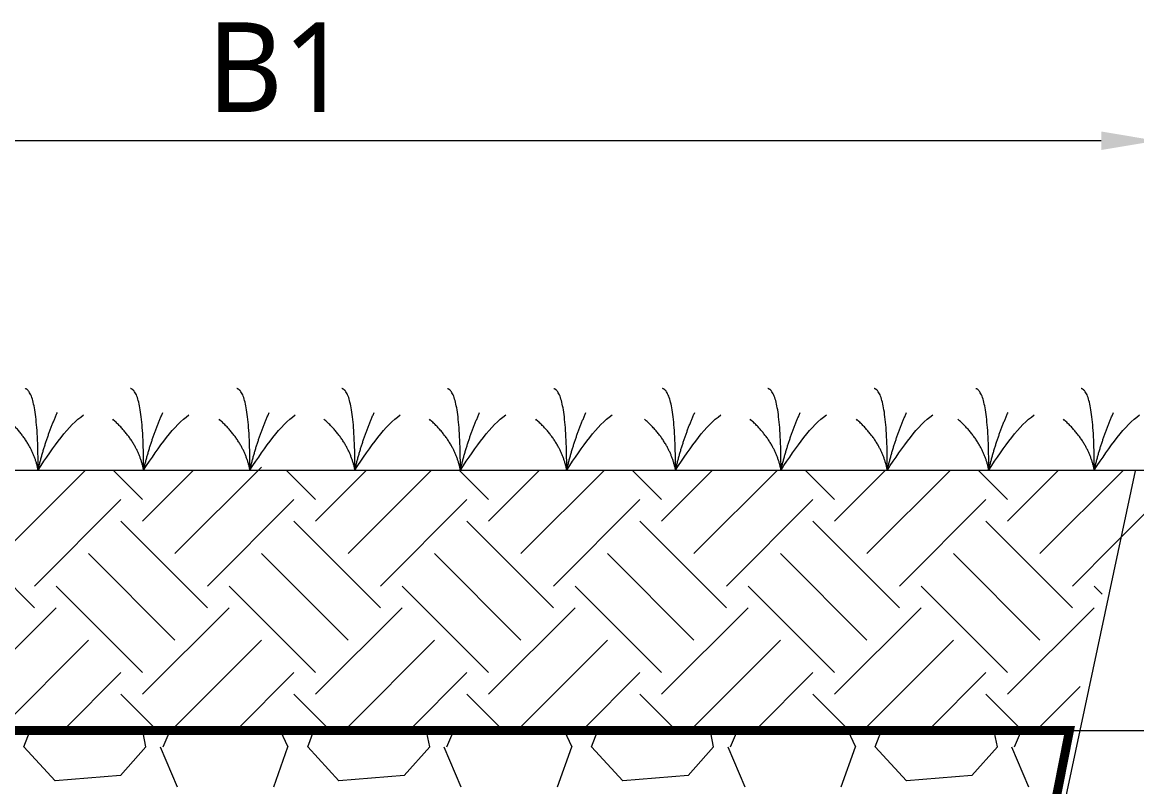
# Model space of a CAD drawing. Header units: millimetres. Extents: x 4229 to 8429, y -1187 to 1783.
# Drawn here: x 6084.1 to 6332.8, y 396.8 to 567.2 of the extents above; entities that cross this region are included whole.
import ezdxf

# ---------------------------------------------------------------- set-up
doc = ezdxf.new("R2010")
doc.units = ezdxf.units.MM
doc.styles.add('微軟正黑體-20', font='Microsoft JhengHei.ttf', dxfattribs={"height": 20})

msp = doc.modelspace()

# ---------------------------------------------------------------- linework, layer by layer
at = {"lineweight": 5}
for p, q in [((6324.88, 540.83), (5964.77, 540.83)), ((5889.51, 467.42), (6361.19, 467.42)), ((6332.46, 467.22), (6290.72, 272.29)), ((6143.73, 409.36), (6363.91, 409.36))]:
    msp.add_line(p, q, dxfattribs=at)
at = {"linetype": 'Continuous', "lineweight": 5}
for p, q in [((6118.18, 448.78), (6137.48, 468.09)), ((6079.58, 448.78), (6098.21, 467.42)), ((6110.94, 460.85), (6104.38, 467.42)), ((6110.94, 456.02), (6122.34, 467.42)), ((6149.55, 460.85), (6142.98, 467.42)), ((6149.55, 456.02), (6160.94, 467.42)), ((6156.79, 448.78), (6175.42, 467.42)), ((6188.15, 460.85), (6181.58, 467.42)), ((6188.15, 456.02), (6199.54, 467.42)), ((6195.39, 448.78), (6214.02, 467.42)), ((6226.75, 460.85), (6220.19, 467.42)), ((6226.75, 456.02), (6238.14, 467.42)), ((6233.99, 448.78), (6252.62, 467.42)), ((6265.35, 460.85), (6258.79, 467.42)), ((6265.35, 456.02), (6276.75, 467.42)), ((6272.59, 448.78), (6291.22, 467.42)), ((6303.96, 460.85), (6297.39, 467.42)), ((6303.96, 456.02), (6315.35, 467.42)), ((6311.2, 448.78), (6329.83, 467.42)), ((6086.82, 441.55), (6106.12, 460.85)), ((6125.42, 441.55), (6144.72, 460.85)), ((6164.02, 441.55), (6183.32, 460.85)), ((6202.63, 441.55), (6221.93, 460.85)), ((6241.23, 441.55), (6260.53, 460.85)), ((6279.83, 441.55), (6299.13, 460.85)), ((6327.46, 450.57), (6337.73, 460.85)), ((6086.82, 436.72), (6067.52, 456.02)), ((6125.42, 436.72), (6106.12, 456.02)), ((6164.02, 436.72), (6144.72, 456.02)), ((6202.63, 436.72), (6183.32, 456.02)), ((6241.23, 436.72), (6221.93, 456.02)), ((6279.83, 436.72), (6260.53, 456.02)), ((6318.43, 436.72), (6299.13, 456.02)), ((6318.43, 441.55), (6327.78, 450.9)), ((6118.18, 429.48), (6098.88, 448.78)), ((6156.79, 429.48), (6137.48, 448.78)), ((6195.39, 429.48), (6176.09, 448.78)), ((6233.99, 429.48), (6214.69, 448.78)), ((6272.59, 429.48), (6253.29, 448.78)), ((6311.2, 429.48), (6291.89, 448.78)), ((6110.94, 422.25), (6091.64, 441.55)), ((6149.55, 422.25), (6130.25, 441.55)), ((6188.15, 422.25), (6168.85, 441.55)), ((6226.75, 422.25), (6207.45, 441.55)), ((6265.35, 422.25), (6246.05, 441.55)), ((6303.96, 422.25), (6284.66, 441.55)), ((6325.09, 439.71), (6323.26, 441.55)), ((6072.34, 417.42), (6091.64, 436.72)), ((6110.94, 417.42), (6130.25, 436.72)), ((6149.55, 417.42), (6168.85, 436.72)), ((6188.15, 417.42), (6207.45, 436.72)), ((6226.75, 417.42), (6246.05, 436.72)), ((6265.35, 417.42), (6284.66, 436.72)), ((6303.96, 417.42), (6323.26, 436.72)), ((6079.58, 410.18), (6098.88, 429.48)), ((6118.18, 410.18), (6137.48, 429.48)), ((6156.79, 410.18), (6176.09, 429.48)), ((6195.39, 410.18), (6214.69, 429.48)), ((6233.99, 410.18), (6253.29, 429.48)), ((6272.59, 410.18), (6291.89, 429.48)), ((6093.24, 409.36), (6106.12, 422.25)), ((6131.84, 409.36), (6144.72, 422.25)), ((6170.44, 409.36), (6183.32, 422.25)), ((6209.04, 409.36), (6221.93, 422.25)), ((6247.65, 409.36), (6260.53, 422.25)), ((6286.25, 409.36), (6299.13, 422.25)), ((6311.2, 410.18), (6320.14, 419.13)), ((6114.18, 409.36), (6106.12, 417.42)), ((6152.78, 409.36), (6144.72, 417.42)), ((6191.38, 409.36), (6183.32, 417.42)), ((6229.99, 409.36), (6221.93, 417.42)), ((6268.59, 409.36), (6260.53, 417.42)), ((6307.19, 409.36), (6299.13, 417.42)), ((6084.47, 405.67), (6085.86, 409.36)), ((6099.7, 409.36), (6098.88, 410.18)), ((6111.07, 408.84), (6108.99, 409.36)), ((6111.71, 405.67), (6111.07, 408.84)), ((6115.51, 405.67), (6117.09, 409.36)), ((6138.3, 409.36), (6137.48, 410.18)), ((6141.67, 409.36), (6143.37, 405.67)), ((6147.8, 405.67), (6149.19, 409.36)), ((6174.4, 408.84), (6172.32, 409.36)), ((6175.04, 405.67), (6174.4, 408.84)), ((6176.91, 409.36), (6176.09, 410.18)), ((6178.84, 405.67), (6180.42, 409.36)), ((6205, 409.36), (6206.7, 405.67)), ((6211.13, 405.67), (6212.52, 409.36)), ((6215.51, 409.36), (6214.69, 410.18)), ((6237.73, 408.84), (6235.65, 409.36)), ((6238.36, 405.67), (6237.73, 408.84)), ((6242.16, 405.67), (6243.74, 409.36)), ((6254.11, 409.36), (6253.29, 410.18)), ((6268.33, 409.36), (6270.03, 405.67)), ((6274.46, 405.67), (6275.85, 409.36)), ((6292.71, 409.36), (6291.89, 410.18)), ((6301.06, 408.84), (6298.98, 409.36)), ((6301.69, 405.67), (6301.06, 408.84)), ((6305.49, 405.67), (6307.07, 409.36)), ((6091.44, 398.08), (6084.47, 405.67)), ((6111.71, 405.67), (6106.01, 399.34)), ((6114.87, 405.67), (6118.67, 396.81)), ((6140.2, 396.81), (6143.37, 405.67)), ((6154.77, 398.08), (6147.8, 405.67)), ((6175.04, 405.67), (6169.34, 399.34)), ((6178.2, 405.67), (6182, 396.81)), ((6203.53, 396.81), (6206.7, 405.67)), ((6218.1, 398.08), (6211.13, 405.67)), ((6238.36, 405.67), (6232.67, 399.34)), ((6241.53, 405.67), (6245.33, 396.81)), ((6266.86, 396.81), (6270.03, 405.67)), ((6281.43, 398.08), (6274.46, 405.67)), ((6301.69, 405.67), (6295.99, 399.34)), ((6304.86, 405.67), (6308.66, 396.81)), ((6106.01, 399.34), (6091.44, 398.08)), ((6169.34, 399.34), (6154.77, 398.08)), ((6232.67, 399.34), (6218.1, 398.08)), ((6295.99, 399.34), (6281.43, 398.08))]:
    msp.add_line(p, q, dxfattribs=at)
at = {"lineweight": 5, "const_width": 2}
msp.add_lwpolyline([(6290.72, 272.29), (6317.79, 409.36), (5968.11, 409.36), (5995.18, 272.29)], close=True, dxfattribs=at)
at = {"lineweight": 5}
for points, degree in [([(6087.64, 467.42), (6087.64, 484.87), (6084.73, 485.58)], 2), ([(6111.18, 467.42), (6111.18, 484.87), (6108.27, 485.58)], 2), ([(6134.91, 467.42), (6134.91, 484.87), (6132, 485.58)], 2), ([(6158.33, 467.42), (6158.33, 484.87), (6155.42, 485.58)], 2), ([(6181.87, 467.42), (6181.87, 484.87), (6178.96, 485.58)], 2), ([(6205.6, 467.42), (6205.6, 484.87), (6202.69, 485.58)], 2), ([(6229.88, 467.42), (6229.88, 484.87), (6226.96, 485.58)], 2), ([(6253.42, 467.42), (6253.42, 484.87), (6250.5, 485.58)], 2), ([(6277.14, 467.42), (6277.14, 484.87), (6274.23, 485.58)], 2), ([(6299.78, 467.42), (6299.78, 484.87), (6296.87, 485.58)], 2), ([(6323.32, 467.42), (6323.32, 484.87), (6320.41, 485.58)], 2), ([(6087.64, 467.42), (6089.19, 474.1), (6091.93, 480.23)], 2), ([(6111.18, 467.42), (6112.73, 474.1), (6115.47, 480.23)], 2), ([(6134.91, 467.42), (6136.46, 474.1), (6139.2, 480.23)], 2), ([(6158.33, 467.42), (6159.88, 474.1), (6162.62, 480.23)], 2), ([(6181.87, 467.42), (6183.42, 474.1), (6186.16, 480.23)], 2), ([(6205.6, 467.42), (6207.15, 474.1), (6209.89, 480.23)], 2), ([(6229.88, 467.42), (6231.42, 474.1), (6234.16, 480.23)], 2), ([(6253.42, 467.42), (6254.97, 474.1), (6257.7, 480.23)], 2), ([(6277.14, 467.42), (6278.69, 474.1), (6281.43, 480.23)], 2), ([(6299.78, 467.42), (6301.33, 474.1), (6304.07, 480.23)], 2), ([(6323.32, 467.42), (6324.87, 474.1), (6327.61, 480.23)], 2), ([(6087.64, 467.42), (6086.39, 473.75), (6080.74, 478.74)], 2), ([(6087.64, 467.42), (6091.15, 472.68), (6094.43, 477.43), (6097.76, 479.69)], 3), ([(6111.18, 467.42), (6109.94, 473.75), (6104.28, 478.74)], 2), ([(6111.18, 467.42), (6114.7, 472.68), (6117.97, 477.43), (6121.3, 479.69)], 3), ([(6134.91, 467.42), (6133.66, 473.75), (6128.01, 478.74)], 2), ([(6134.91, 467.42), (6138.42, 472.68), (6141.7, 477.43), (6145.03, 479.69)], 3), ([(6158.33, 467.42), (6157.08, 473.75), (6151.43, 478.74)], 2), ([(6158.33, 467.42), (6161.84, 472.68), (6165.12, 477.43), (6168.45, 479.69)], 3), ([(6181.87, 467.42), (6180.62, 473.75), (6174.97, 478.74)], 2), ([(6181.87, 467.42), (6185.39, 472.68), (6188.66, 477.43), (6191.99, 479.69)], 3), ([(6205.6, 467.42), (6204.35, 473.75), (6198.7, 478.74)], 2), ([(6205.6, 467.42), (6209.11, 472.68), (6212.39, 477.43), (6215.72, 479.69)], 3), ([(6229.88, 467.42), (6228.63, 473.75), (6222.97, 478.74)], 2), ([(6229.88, 467.42), (6233.39, 472.68), (6236.66, 477.43), (6239.99, 479.69)], 3), ([(6253.42, 467.42), (6252.17, 473.75), (6246.52, 478.74)], 2), ([(6253.42, 467.42), (6256.93, 472.68), (6260.2, 477.43), (6263.53, 479.69)], 3), ([(6277.14, 467.42), (6275.9, 473.75), (6270.24, 478.74)], 2), ([(6277.14, 467.42), (6280.66, 472.68), (6283.93, 477.43), (6287.26, 479.69)], 3), ([(6299.78, 467.42), (6298.53, 473.75), (6292.88, 478.74)], 2), ([(6299.78, 467.42), (6303.29, 472.68), (6306.57, 477.43), (6309.9, 479.69)], 3), ([(6323.32, 467.42), (6322.08, 473.75), (6316.42, 478.74)], 2), ([(6323.32, 467.42), (6326.84, 472.68), (6330.11, 477.43), (6333.44, 479.69)], 3)]:
    msp.add_open_spline(points, degree=degree, dxfattribs=at)
msp.add_solid([(6324.88, 542.9), (6324.88, 538.77), (6337.27, 540.83)], dxfattribs=at)

# ---------------------------------------------------------------- texts
at = {"lineweight": 5, "style": '微軟正黑體-20'}
msp.add_text('B1', height=20, dxfattribs=at).set_placement((6125.33, 547.25))

doc.saveas('drawing.dxf')
